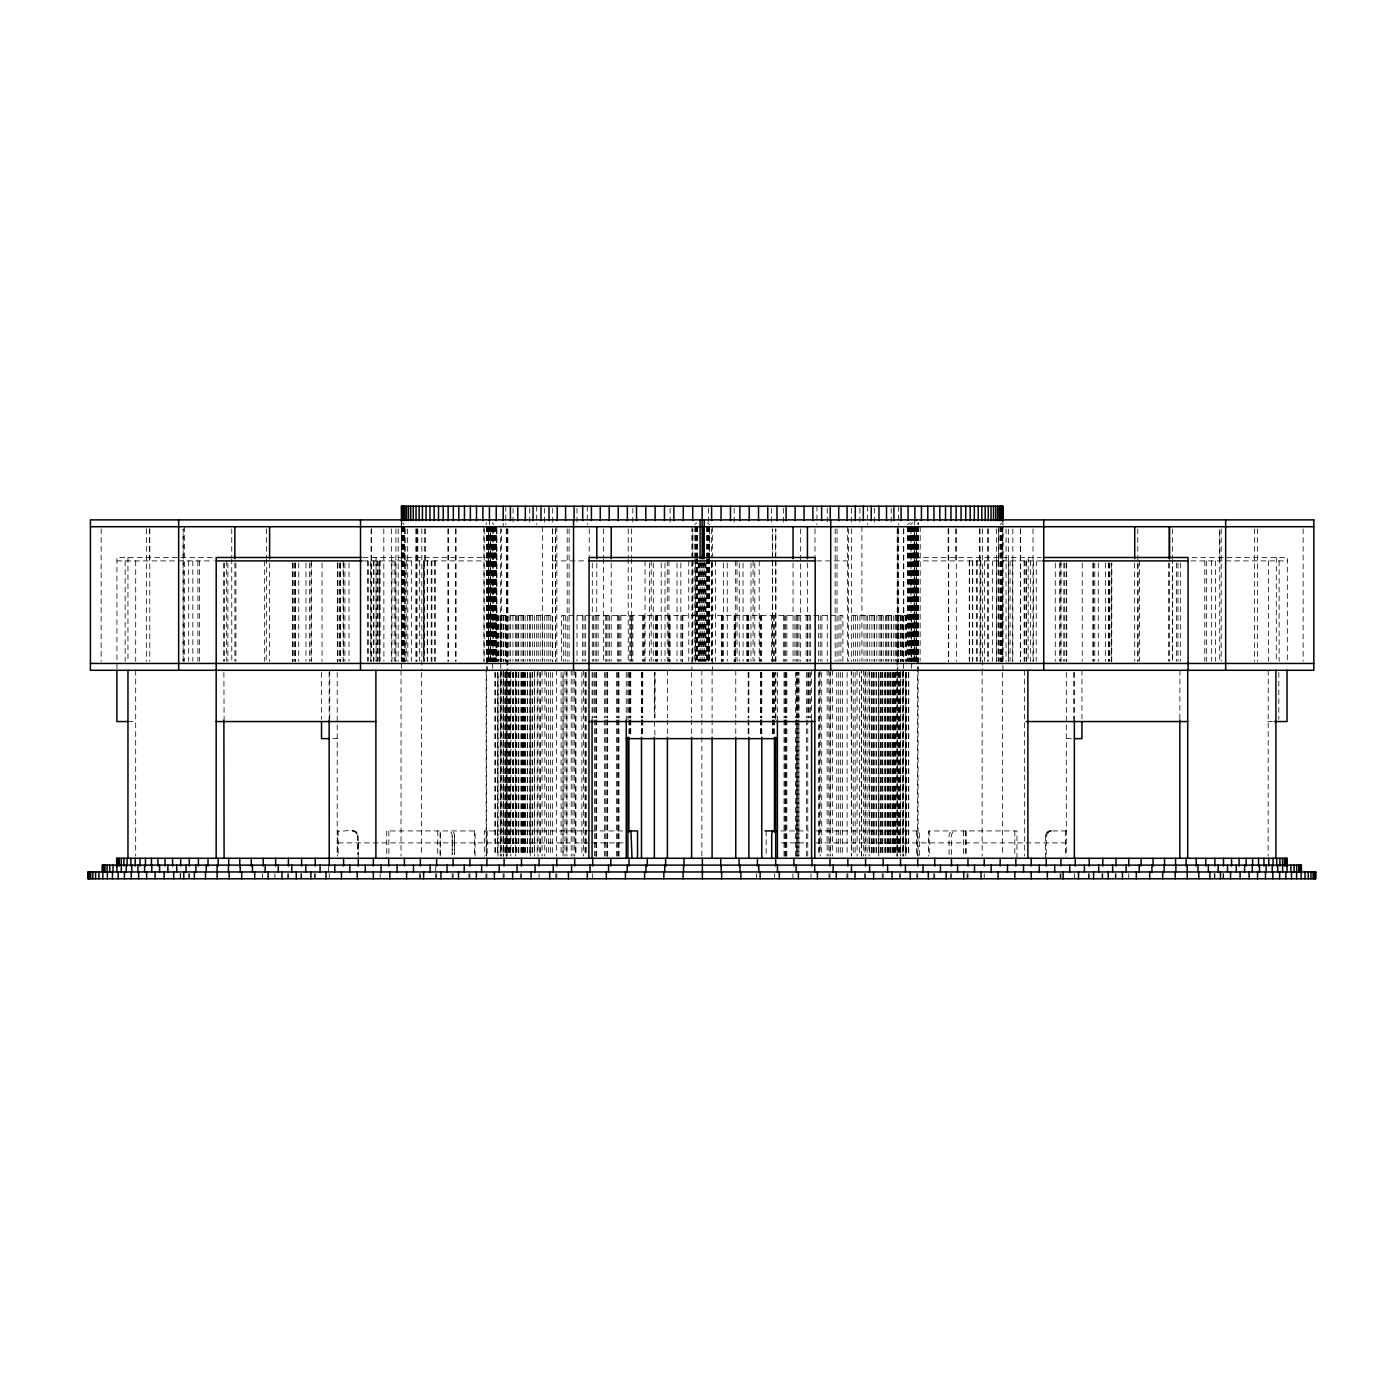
<?xml version="1.0" encoding="UTF-8"?>
<svg xmlns="http://www.w3.org/2000/svg" width="1385" height="1385" viewBox="0 0 1385 1385"><rect width="100%" height="100%" fill="white"/><g stroke="black" fill="none" stroke-linecap="round" stroke-linejoin="round"><path stroke-width="0.75" stroke-dasharray="5 3.75" d="M452.22 854.233L452.22 836.055A5.124 3.618 -90 0 0 448.584 830.931M454.626 854.233L454.626 836.055A5.124 3.618 -90 0 0 450.991 830.931M998.464 560.908L998.464 528.862M1219.735 560.908L1219.735 528.862L1219.735 661.303M1002.965 520.223L1002.913 525.088L1002.93 519.877M1045.467 858.284L1045.519 835.397L1046.939 832.437L1049.951 831.104M1046.212 854.233L1046.264 835.397L1049.328 831.329M918.584 524.448L918.601 524.344A11.859 5.869 5.8 0 0 918.272 522.786M1049.189 831.104L1050.592 830.983M1049.847 830.983L1051.25 830.931A5.124 5.021 -90 0 0 1046.212 836.055M212.234 557.48L116.946 557.48L116.946 668.574M363.147 557.48L489.442 557.48M914.827 557.48L1041.122 557.48M1192.018 557.48L1287.323 557.48L1287.323 663.45M116.946 560.908L213.342 560.908M362.524 560.908L489.476 560.908M552.425 560.908L587.188 560.908M816.734 560.908L851.55 560.908M914.706 560.908L1041.381 560.908M1190.927 560.908L1287.323 560.908M492.696 615.598L552.702 615.598M851.567 615.598L911.572 615.598L911.572 661.372M127.801 721.55L135.695 721.55M1268.141 721.55L1272.469 721.55M333.058 738.638L337.196 738.638M1066.311 738.638L1072.354 738.638M358.213 858.284L358.213 836.055C357.088 826.516 342.891 832.593 337.369 830.931L337.369 856.172M590.806 830.931L484.369 830.931L484.369 856.172M591.291 830.931L623.977 830.931M780.776 830.931L808.632 830.931M816.302 830.931L919.328 830.931L919.328 856.172M1066.311 830.931L1050.505 830.931A5.124 5.021 -90 0 0 1045.467 836.055M338.113 842.894L624.237 842.894M781.452 842.894L807.836 842.894M816.111 842.894L1065.567 842.894M353.85 830.983L352.448 830.931A5.124 5.021 -90 0 1 357.468 836.055L357.468 854.233M353.746 831.104L356.43 832.939L357.468 836.055M401.304 520.223L401.338 525.088L401.338 519.877M401.338 523.305L401.338 670.288M1303.112 528.862L1303.112 661.303M1279.117 560.908L1279.117 661.303M1278.822 672.417L1278.822 719.421M1276.295 557.48L1276.295 661.303M1268.573 560.908L1268.573 661.303M1268.227 670.288L1268.141 856.12M1257.615 528.862L1257.615 661.303M1254.481 528.862L1254.481 661.303M1223.492 873.658L1223.492 878.783M1223.024 873.658L1223.024 878.783M1221.206 528.862L1221.172 661.303M1215.545 560.908L1215.545 661.303M1214.887 873.658L1214.887 878.783M1214.403 873.658L1214.403 878.783M1211.442 560.908L1211.442 661.303M1206.37 560.908L1206.37 661.303M1204.811 560.908L1204.811 661.303M1180.349 563.037L1180.332 661.303M1179.933 670.288L1179.83 719.421M1177.942 563.037L1177.942 661.303M1176.367 563.037L1176.367 661.303M1172.576 528.862L1172.541 556.631M1172.541 558.761L1172.576 661.303L1172.472 563.037M1169.442 563.037L1169.39 661.303M1168.369 563.037L1168.369 661.303M1139.613 560.908L1139.613 661.303M1138.037 563.037L1138.037 661.303M1137.795 528.862L1137.847 661.303M1134.661 563.037L1134.713 661.303M1128.775 873.658L1128.775 878.783M1115.998 873.658L1115.998 878.783M1115.271 873.658L1115.271 878.783M1111.168 563.037L1111.168 661.303M1109.61 563.037L1109.61 661.303M1108.848 563.037L1108.848 661.303M1108.71 563.037L1108.71 661.303M1105.524 563.037L1105.524 661.303M1102.806 873.658L1102.806 878.783M1102.062 873.658L1102.062 878.783M1098.288 563.037L1098.288 661.303M1094.808 563.037L1094.808 661.303M1093.232 563.037L1093.232 661.303M1092.973 563.037L1092.973 661.303M1089.216 873.658L1089.216 878.783M1088.454 873.658L1088.454 878.783M1082.222 563.037L1082.222 661.303M1081.945 670.288L1081.945 719.421M1074.466 873.658L1074.466 878.783M1074.362 672.417L1074.362 719.421M1073.739 672.417L1073.739 719.421M1066.658 563.037L1066.762 661.303M1066.398 563.037L1066.398 661.303M1066.311 672.417L1066.311 856.172M1065.567 830.931L1065.567 856.172M1064.823 563.037L1064.823 661.303M1063.853 563.037L1063.749 661.303M1060.945 560.908L1060.945 661.303M1060.91 873.658L1060.91 878.783M1060.858 563.037L1060.858 661.303M1060.114 873.658L1060.114 878.783M1059.369 563.037L1059.369 661.303M1055.266 563.037L1055.266 661.303M1036.292 560.908L1036.188 661.303M1033.383 560.908L1033.297 661.303M1033.02 528.862L1032.985 661.303M1030.492 560.908L1030.388 661.303M1028.189 557.48L1028.103 661.303M1026.527 560.908L1026.527 661.303M1026.25 560.908L1026.25 661.303M1025.021 560.908L1024.813 661.303M1024.623 670.288L1024.71 856.12M1024.138 560.908L1024.138 661.303M1020.468 528.862L1020.468 661.303M1020.451 528.862L1020.347 661.303M1016.954 858.284L1016.954 830.931L928.591 830.931L928.591 856.172M1014.824 830.931L1014.824 856.172M1012.85 528.862L1012.885 661.303M1012.331 560.908L1012.331 661.303M1010.063 560.908L1010.063 661.303M1008.367 560.908L1008.54 661.303L1008.349 526.716M1006.099 528.862L1006.047 661.303M1002.93 670.288L1002.913 526.716L1002.844 661.303M1002.636 672.435L1002.636 856.12M1002.394 526.716L1002.394 661.303M1002.151 526.716L1002.151 661.303M1001.874 526.716L1001.874 661.303M1001.563 526.716L1001.563 661.303M1001.199 526.716L1001.199 661.303M1000.818 526.716L1000.818 661.303M1000.385 526.716L1000.385 661.303M999.918 526.716L999.693 661.303M998.464 526.716L998.516 661.303M998.118 560.908L998.118 661.303M996.629 528.862L996.629 661.303M996.421 560.908L996.421 661.303M992.63 560.908L992.63 661.303M988.423 528.862L988.423 661.303M987.54 528.862L987.574 661.303M984.596 560.908L984.596 661.303M984.216 873.658L984.216 878.783M982.415 528.862L982.415 670.288M982.138 670.288L982.138 856.12M980.822 560.908L980.822 661.303M980.355 560.908L980.355 661.303M979.905 528.862L980.043 661.303M979.766 528.862L979.766 560.908M977.014 560.908L977.014 661.303M976.875 560.908L976.875 661.303M972.737 560.908L972.737 661.303M972.426 560.908L972.426 661.303M969.413 560.908L969.413 661.303M969.275 560.908L969.275 661.303M967.976 873.658L967.976 878.783M967.059 873.658L967.059 878.783M965.986 830.931L965.986 856.172M965.882 830.931L965.899 856.172M963.475 830.931L963.562 856.172M956.273 528.862L956.36 661.303M955.788 528.862L955.788 560.908M951.478 854.441L951.495 836.055A5.124 3.618 -90 0 1 955.113 830.931M951.46 873.658L951.46 878.783M950.543 873.658L950.543 878.783M949.071 854.441L949.054 836.055A5.124 3.618 -90 0 1 952.69 830.931M948.69 528.862L948.69 661.303M948.604 528.862L948.604 661.303M948.136 528.862L948.136 560.908M934.719 873.658L934.719 878.783M933.784 873.658L933.784 878.783M929.231 830.931L929.231 856.172M920.211 526.716L920.125 661.303M918.342 526.716L918.342 670.288M918.324 526.716L918.134 661.303M918.047 670.288L918.047 856.12M917.788 526.716L917.995 661.303M917.632 526.716L917.597 856.12M917.736 873.658L917.736 878.783M917.372 526.716L917.286 661.303M916.939 526.716L916.957 661.303M916.61 526.716L916.662 661.303M916.801 873.658L916.801 878.783M916.506 830.931L916.506 856.172M915.987 526.716L915.797 661.303M915.606 526.716L915.606 661.303M915.329 526.716L915.329 661.303M914.706 519.877L914.706 525.002M914.844 526.716L914.706 661.303M913.788 526.716L913.788 661.303M913.702 526.716L913.702 661.303M913.217 526.716L913.165 661.303M912.594 526.716L912.611 661.303M912.005 526.716L912.005 661.303M911.572 663.45L911.572 668.574M911.382 526.716L911.226 661.303M911.053 528.862L911.053 661.303M910.741 526.716L910.707 661.372M910.118 526.716L910.083 661.303M909.426 526.716L909.46 661.303M908.993 615.598L908.837 661.372L908.75 526.716M908.768 672.435L908.768 856.12M908.404 672.435L908.404 856.12M908.075 526.716L907.989 661.372M907.469 526.716L907.452 661.303M906.309 615.598L906.431 661.372M906.223 672.435L906.223 856.12M906.102 615.598L906.102 661.372M905.998 672.435L905.998 856.12M905.271 615.598L905.271 661.372M903.782 528.862L903.782 661.372M903.557 528.862L903.366 661.372M903.47 663.45L903.47 668.574M903.47 670.288L903.47 856.12M903.037 615.598L903.037 661.372M903.228 672.435L903.228 856.12M902.83 670.288L902.847 856.12M902.553 615.598L902.553 661.372M902.328 672.435L902.328 856.12M901.116 615.598L901.116 661.372M900.908 615.598L900.908 661.372M900.717 670.288L900.458 856.12M900.544 873.658L900.544 878.783M900.423 615.598L900.423 661.372M900.267 672.435L900.267 856.12M900.077 672.435L900.111 856.12M899.609 672.435L899.609 856.12M899.592 873.658L899.592 878.783M898.813 615.598L898.813 661.372M898.467 506.217L898.467 524.673M898.467 615.598L898.467 661.372M898.605 672.435L898.605 856.12M898.328 528.862L898.328 661.303M897.861 528.862L897.861 661.303M898.086 672.435L897.965 856.12M897.826 526.716L897.826 670.288M897.549 670.288L897.411 856.12M897.203 528.862L897.082 856.12L896.891 672.435M896.268 615.598L896.268 661.372M895.956 672.435L895.956 856.12M895.437 672.435L895.437 856.12M895.212 615.598L895.212 661.372M894.693 672.435L894.693 856.12M893.914 672.435L893.914 856.12M893.723 615.598L893.792 661.372M893.585 672.435L893.585 856.12M893.308 672.435L893.308 856.12M893.065 672.435L893.065 856.12M892.771 672.435L892.771 856.12M891.317 615.598L891.317 661.372M891.178 508.26L891.178 524.673M891.178 615.598L891.178 661.372M891.005 672.435L891.005 856.12M890.642 672.435L890.642 856.12M890.486 672.435L890.486 856.12M889.637 672.435L889.637 856.12M888.841 615.598L888.841 661.372M888.426 672.435L888.426 856.12M887.975 615.598L887.975 661.372M887.768 672.435L887.923 856.12M887.283 672.435L887.283 856.12M886.383 615.598L886.383 661.372M885.846 672.435L885.846 856.12M885.586 615.598L885.586 661.372M885.275 672.435L885.275 856.12M884.582 672.435L884.807 856.12M883.197 615.598L883.197 661.372M883.163 873.658L883.163 878.783M882.782 672.435L882.782 856.12M882.332 672.435L882.332 856.12M882.193 873.658L882.193 878.783M881.397 615.598L881.397 661.372M881.172 672.435L881.172 856.12M880.808 615.598L880.808 661.372M880.773 672.435L880.773 856.12M880.306 672.435L880.306 856.12M879.111 615.598L879.111 661.372M878.402 672.435L878.402 856.12M876.826 615.598L876.826 661.372M876.428 672.435L876.428 856.12M876.047 672.435L876.047 856.12M874.524 508.26L874.524 524.673M874.524 615.598L874.524 661.372M874.091 615.598L874.091 661.372M874.056 672.435L874.056 856.12M873.848 672.435L873.848 856.12M873.554 672.435L873.554 856.12M872.221 672.435L872.221 856.12M871.909 615.598L871.909 661.372M871.598 672.435L871.598 856.12M871.321 672.435L871.321 856.12M869.728 615.598L869.728 661.372M869.365 672.435L869.365 856.12M869.07 670.288L869.07 856.12M867.547 506.217L867.547 524.673M867.547 615.598L867.547 661.372M867.114 672.435L867.114 856.12M866.058 615.598L866.058 661.372M865.642 670.288L865.798 856.12M865.59 873.658L865.59 878.783M864.967 672.435L864.967 856.12M864.621 873.658L864.621 878.783M863.998 615.598L863.998 661.372M863.548 670.288L863.703 856.12M861.903 526.716L861.937 661.372M859.877 508.26L859.877 524.673M859.877 615.598L859.877 661.372M859.514 672.435L859.514 856.12M857.384 615.598L857.384 661.372M857.038 670.288L857.09 856.12M855.445 615.598L855.445 661.372M855.151 672.435L855.151 856.12M853.506 615.598L853.506 661.372M853.212 672.435L853.212 856.12M851.567 508.26L851.567 524.673M851.55 528.862L851.567 661.372M851.411 670.288L851.411 856.12L851.221 672.435M848.434 528.862L848.399 661.303M847.862 873.658L847.862 878.783M847.395 526.716L847.36 661.303M847.118 672.435L847.118 856.12M846.893 873.658L846.893 878.783M842.876 661.372L842.876 615.598L561.392 615.598L561.392 661.372M842.582 672.435L842.582 856.12M840.937 615.598L840.937 661.372M840.66 672.435L840.66 856.12M838.998 615.598L838.998 661.372M838.721 672.435L838.721 856.12M837.059 528.862L837.059 661.372M836.73 672.435L836.782 856.12M835.155 528.862L835.155 661.303M832.42 670.288L832.402 856.12M830.654 670.288L830.654 856.12M829.996 672.435L829.996 856.12M829.996 873.658L829.996 878.783M828.888 670.288L828.888 856.12M829.009 873.658L829.009 878.783M827.26 508.26L827.26 524.673M827.26 615.598L827.26 661.372M827.139 670.288L827.139 856.12M821.894 615.598L821.894 661.372M821.703 672.435L821.703 856.12M820.232 615.598L820.232 661.372M820.128 670.288L820.128 856.12M819.626 672.435L819.626 856.12M818.587 615.598L818.587 661.372M818.57 672.435L818.57 856.12M816.925 506.217L816.925 524.673M815.021 528.862L815.003 556.631M811.575 670.288L811.593 719.421M811.004 873.658L811.004 878.783M810.64 615.598L810.64 661.372M810.502 672.435L810.502 717.828M809.152 615.598L809.152 661.372M809.134 672.435L809.134 717.828M808.753 672.435L808.753 717.828M807.645 615.598L807.645 661.372M807.767 672.435L807.767 717.828M807.767 719.975L807.767 856.12M807.438 563.037L807.438 661.303M806.416 672.435L806.416 717.828M806.416 719.975L806.416 856.12M806.139 615.598L806.139 661.372M800.634 528.862L800.634 661.303M798.955 615.598L798.955 661.372M797.708 717.828L797.708 672.435L797.431 717.828M797.708 856.12L797.708 719.975L797.431 856.12M797.604 615.598L797.604 661.372M796.271 615.598L796.271 661.372M795.405 672.435L795.405 717.828M795.405 719.975L795.405 856.12M794.921 615.598L794.921 661.372M793.051 563.037L793.051 661.303M792.895 873.658L792.895 878.783M786.853 615.598L786.853 661.372M786.836 672.435L786.836 717.828M786.836 719.975L786.836 856.12M785.901 672.435L785.901 717.828M785.901 719.975L785.901 856.12M785.676 615.598L785.676 661.372M785.71 672.435L785.71 717.828M785.71 719.975L785.71 856.12M784.966 672.435L784.966 717.828M784.966 719.975L784.966 856.12M784.516 615.598L784.516 661.372M784.031 672.435L784.031 717.828M784.031 719.975L784.031 856.12M783.339 508.26L783.339 524.673M783.339 615.598L783.339 661.372M777.4 672.417L777.418 719.421M775.808 556.631L775.808 528.862L775.548 556.631M774.682 873.658L774.682 878.783M774.423 615.598L774.423 661.372M774.457 672.435L774.457 717.828M774.457 719.975L774.457 735.106M773.748 672.435L773.748 717.828M773.748 719.975L773.626 735.106M773.419 615.598L773.419 661.372M773.038 672.435L773.038 717.828M773.038 719.975L773.038 735.106M772.64 556.631L772.64 528.862L772.432 556.631M772.64 661.303L772.64 558.761L772.414 661.372M772.345 672.435L772.345 717.828M772.345 719.975L772.345 735.106M771.41 508.26L771.41 524.673M771.41 615.598L771.41 661.372M766.165 830.931L766.165 856.172M761.681 615.598L761.681 661.372M761.785 672.435L761.785 717.828M761.785 719.975L761.785 735.106M761.248 672.435L761.3 717.828M761.317 719.975L761.3 735.106M760.85 615.598L760.85 661.372M760.832 672.435L760.832 717.828M760.832 719.975L760.832 735.106M760.365 672.435L760.365 717.828M760.365 719.975L760.365 735.106M760.036 615.598L760.036 661.372M759.205 560.908L759.205 661.372M756.418 873.658L756.418 878.783M754.79 563.037L754.773 661.303M753.076 560.908L753.076 661.303M750.999 563.037L750.982 661.303M748.714 615.598L748.714 661.372M748.87 672.435L748.87 717.828M748.87 719.975L748.87 735.106M748.402 672.435L748.61 717.828M748.61 719.975L748.385 735.106M748.16 672.435L748.16 717.828M748.16 719.975L748.16 735.106M748.056 615.598L748.056 661.372M747.415 615.598L747.415 661.372M746.757 615.598L746.757 661.372M743.035 563.037L743.087 661.303M739.278 563.037L739.244 661.303M736.993 560.908L737.045 661.303M735.764 670.288L735.764 717.828M735.764 719.975L735.764 735.106M735.539 615.598L735.539 661.372M735.366 560.908L735.297 661.303M735.071 615.598L735.071 661.372M734.604 615.598L734.604 661.372M734.137 508.26L734.137 524.673M734.137 615.598L734.137 661.372M727.212 563.037L727.298 661.303M723.507 563.037L723.42 661.303M722.226 615.598L722.226 661.372M721.949 615.598L721.949 661.372M721.672 615.598L721.672 661.372M721.395 615.598L721.395 661.372M715.595 560.908L715.491 661.303M712.392 526.716L712.392 670.288M712.098 670.288L712.098 717.828M712.098 719.975L712.098 735.106M711.803 563.037L711.803 661.303L711.596 558.761M711.457 528.862L711.596 556.631M709.518 528.862L709.518 556.631M709.518 558.761L709.518 661.303M709.38 526.716L709.38 556.631M709.38 558.761L709.38 661.303M708.895 526.716L708.895 556.631M708.895 558.761L708.895 661.303M708.566 508.26L708.566 524.673M708.566 615.598L708.739 661.372M708.376 526.716L708.376 556.631M708.376 558.761L708.376 661.303M707.822 526.716L707.822 556.631M707.822 558.761L707.822 661.303M707.25 526.716L707.25 556.631M707.25 558.761L707.25 661.303M706.662 526.716L706.662 556.631M706.662 558.761L706.662 661.303M706.056 563.037L706.056 661.303M705.432 563.037L705.432 661.303M704.792 563.037L704.792 661.303M704.186 560.908L704.186 661.303M703.476 563.037L703.476 661.303M702.801 563.037L702.801 661.303M702.126 560.908L702.126 661.303M701.849 670.288L701.849 717.828M701.849 719.975L701.849 735.106M701.849 737.27L701.849 856.12M701.468 563.037L701.468 661.303M700.793 563.037L700.793 661.303M700.083 560.908L700.083 661.303M699.477 563.037L699.477 661.303M698.836 563.037L698.836 661.303M698.213 563.037L698.213 661.303M697.59 526.716L697.59 556.631M697.59 558.761L697.59 661.303M697.001 526.716L697.001 556.631M697.001 558.761L697.001 661.303M696.43 526.716L696.43 556.631M696.43 558.761L696.43 661.303M695.893 526.716L695.893 556.631M695.893 558.761L695.893 661.303M695.703 615.598L695.616 661.372L695.374 558.761M695.374 526.716L695.374 556.631M694.872 526.716L694.751 556.631M694.872 558.761L694.751 661.303M692.812 661.303L692.812 558.761L692.569 661.303M691.877 526.716L691.877 670.288M691.6 672.435L691.6 717.828M691.6 719.975L691.6 735.106M688.778 560.908L688.778 661.303M682.874 615.598L682.597 661.372M682.32 615.598L682.32 661.372M682.026 615.598L682.026 661.372M680.831 563.037L680.831 661.303M677.04 563.037L677.04 661.303M670.115 508.26L670.115 524.673M670.115 615.598L670.115 661.372M669.648 615.598L669.648 661.372M669.197 615.598L669.197 661.372M668.972 560.908L668.972 661.303M668.73 615.598L668.73 661.372M667.397 670.288L667.397 717.828M667.397 719.975L667.397 735.106M667.276 560.908L667.276 661.303M665.008 563.037L665.008 661.303M661.216 563.037L661.216 661.303M657.494 615.598L657.494 661.372M656.854 615.598L656.854 661.372M656.196 615.598L656.196 661.372M655.555 615.598L655.555 661.372M654.984 717.828L654.949 672.435L654.603 717.828M654.984 735.106L654.343 719.975M654.361 672.435L654.343 717.828M653.287 563.037L653.287 661.303M651.192 560.908L651.192 661.303M649.496 563.037L649.496 661.303M645.064 560.908L645.064 661.372M644.233 615.598L644.233 661.372M643.402 615.598L643.402 661.372M642.571 615.598L642.571 661.372M642.761 672.435L642.675 717.828M642.761 719.975L642.675 735.106M642.467 672.435L642.467 717.828M642.467 719.975L642.467 735.106M641.982 672.435L641.982 717.828M641.982 719.975L641.982 735.106M641.497 672.435L641.497 717.828M641.497 719.975L641.497 735.106M632.858 508.26L632.858 524.673M632.858 615.598L632.858 661.372M631.854 615.598L631.854 661.372M631.37 528.862L631.37 556.631M631.37 558.761L631.404 661.303M630.85 615.598L630.85 661.372M630.781 672.435L630.781 717.828M630.781 719.975L630.781 735.106M630.625 672.435L630.625 717.828M630.625 719.975L630.625 735.106M630.313 672.435L630.313 717.828M630.313 719.975L630.313 735.106M629.846 615.598L629.846 661.372M629.604 672.435L629.604 717.828M629.604 719.975L629.604 735.106M628.894 672.435L628.894 717.828M628.894 719.975L628.894 735.106M628.236 528.862L628.184 556.631M628.184 558.761L628.236 661.303M627.89 672.417L627.872 719.421M626.245 672.417L626.245 719.421M620.93 615.598L620.93 661.372M619.753 615.598L619.753 661.372M618.887 672.435L619.06 717.828M618.887 719.975L619.06 856.12M618.576 615.598L618.576 661.372M618.454 672.435L618.454 717.828M618.454 719.975L618.454 856.12M617.398 615.598L617.398 661.372M617.52 672.435L617.52 717.828M617.52 719.975L617.52 856.12M616.585 672.435L616.585 717.828M616.585 719.975L616.585 856.12M611.218 563.037L611.218 661.303M609.331 615.598L609.331 661.372M607.998 615.598L607.998 661.372M607.686 672.435L607.686 717.828M607.686 719.975L607.686 856.12M607.461 672.435L607.461 717.828M607.461 719.975L607.461 856.12M606.924 672.435L606.924 717.828M606.924 719.975L606.924 856.12M606.647 615.598L606.647 661.372M605.764 672.435L605.764 717.828M605.764 719.975L605.764 856.12M605.314 615.598L605.314 661.372M604.604 672.435L604.604 717.828M604.604 719.975L604.604 856.12M603.635 528.862L603.635 556.631M603.635 558.761L603.635 661.303M598.13 615.598L598.13 661.372M596.831 563.037L596.623 661.372M596.675 672.435L596.675 717.828M596.675 719.975L596.675 856.12M596.416 672.435L596.416 717.828M596.416 719.975L596.416 856.12M595.775 672.435L595.758 717.828M595.758 719.975L595.775 856.12M595.117 615.598L595.117 661.372M594.407 672.435L594.39 717.828M594.407 719.975L594.39 856.12M593.611 615.598L593.611 661.372M593.04 672.435L593.022 717.828M592.693 873.658L592.693 878.783M592.295 563.037L592.295 661.303M592.105 672.417L592.105 719.421M589.248 528.862L589.214 556.631M587.327 506.217L587.327 524.673M586.08 672.435L586.08 856.12M585.682 615.598L585.682 661.372M585.786 672.435L585.786 856.12M585.024 672.435L585.024 856.12M584.02 615.598L584.02 661.372M583.466 670.288L583.466 856.12M582.375 615.598L582.375 661.372M581.89 672.435L581.89 856.12M577.008 508.26L577.008 524.673M577.008 615.598L577.008 661.372M575.935 672.435L575.935 856.12M575.623 672.435L575.623 856.12M574.758 670.288L574.758 856.12M572.992 670.288L572.992 856.12M571.226 670.288L571.226 856.12M569.096 528.862L569.096 661.303M567.192 528.862L567.192 661.372M566.88 670.288L566.932 856.12M566.863 672.435L566.863 856.12M565.253 615.598L565.253 661.372M564.976 670.288L564.976 856.12M563.331 615.598L563.331 661.372M561.098 672.435L561.098 856.12M556.857 526.716L556.857 661.303M556.805 873.658L556.805 878.783M556.58 670.288L556.58 856.12M555.627 528.862L555.627 661.303M555.818 873.658L555.818 878.783M555.593 528.862L555.593 661.303M552.702 508.26L552.702 524.673M552.702 528.862L552.702 661.372M552.425 528.862L552.425 661.303M552.442 672.435L552.373 856.12M550.763 615.598L550.763 661.372M550.468 672.435L550.468 856.12M548.824 615.598L548.824 661.372M548.529 672.435L548.529 856.12M546.885 615.598L546.885 661.372M546.608 672.435L546.608 856.12M544.911 670.288L544.755 856.12M544.392 508.26L544.392 524.673M544.392 615.598L544.392 661.372M542.349 526.716L542.349 661.303L542.331 615.598M542.072 670.288L542.072 856.12M540.254 615.598L540.254 661.372M540.115 672.435L540.115 856.12M540.012 672.435L540.012 856.12M539.077 873.658L539.077 878.783M538.194 615.598L538.194 661.372M537.917 670.288L538.021 856.12M537.19 672.435L537.172 856.12M536.722 506.217L536.722 524.673M536.722 615.598L536.722 661.372M534.575 672.435L534.575 856.12M534.541 615.598L534.541 661.372M534.385 670.288L534.385 856.12M532.359 615.598L532.359 661.372M532.325 672.435L532.325 856.12M532.134 672.435L532.134 856.12M530.178 615.598L530.178 661.372M529.728 508.26L529.728 524.673M529.728 615.598L529.728 661.372M529.901 672.435L529.901 856.12M527.443 615.598L527.443 661.372M527.581 672.435L527.581 856.12M527.321 672.435L527.321 856.12M525.157 615.598L525.157 661.372M525.227 672.435L525.227 856.12M524.95 672.435L524.95 856.12M523.98 672.435L523.98 856.12M523.79 672.435L523.79 856.12M523.443 615.598L523.443 661.372M522.872 615.598L522.872 661.372M522.855 672.435L522.855 856.12M522.578 672.435L522.578 856.12M521.487 873.658L521.487 878.783M521.054 615.598L521.054 661.372M521.279 672.435L521.279 856.12M520.985 672.435L520.985 856.12M520.535 873.658L520.535 878.783M518.804 672.435L518.804 856.12M518.683 615.598L518.683 661.372M518.492 672.435L518.423 856.12M518.163 672.435L518.163 856.12M517.886 615.598L517.886 661.372M516.293 615.598L516.293 661.372M516.328 672.435L516.328 856.12M516.016 672.435L516.016 856.12M515.687 670.288L515.687 856.12M515.41 615.598L515.41 661.372M515.359 672.435L515.359 856.12M513.575 672.435L513.575 856.12M513.281 672.435L513.281 856.12M513.073 508.26L513.073 524.673M512.952 615.598L512.952 661.372M513.125 672.435L513.125 856.12M512.779 672.435L512.779 856.12M510.823 670.288L510.823 856.12M510.528 615.598L510.476 661.372M510.546 672.435L510.476 856.12M510.199 672.435L510.199 856.12M509.472 672.435L509.472 856.12M509.039 615.598L509.039 661.372M509.161 672.435L509.161 856.12M508.174 672.435L508.174 856.12M507.88 528.862L507.88 670.288M507.828 672.435L507.828 856.12M507.239 528.862L507.239 661.303M506.945 528.862L507.031 856.12M506.65 670.288L506.702 856.12M506.287 528.862L506.443 661.372M506.373 672.435L506.373 856.12M506.131 670.288L506.131 856.12M505.802 506.217L505.802 524.673M505.802 615.598L505.802 661.372M505.837 672.435L505.837 856.12M505.456 615.598L505.456 661.372M505.525 672.435L505.525 856.12M505.161 672.435L505.161 856.12M504.002 672.435L504.002 856.12M504.105 873.658L504.105 878.783M503.828 615.598L503.828 661.372M503.551 670.288L503.655 856.12M503.188 523.305L503.188 526.716M503.136 615.598L503.344 661.372M503.361 670.288L503.309 856.12M503.136 873.658L503.136 878.783M503.049 672.435L503.049 856.12M501.716 615.598L501.716 661.372L501.56 528.862M501.231 615.598L501.231 661.372M501.283 670.288L501.283 856.12M500.885 615.598L500.885 661.372M500.937 672.435L500.937 856.12M500.591 528.862L500.66 661.372L500.487 615.598M500.781 663.45L500.781 668.574M500.608 670.288L500.522 856.12M500.297 672.435L500.297 856.12M498.998 615.598L498.998 661.372M497.959 615.598L498.15 661.372M498.011 856.12L498.011 672.435L497.752 856.12M497.821 615.598L497.821 661.372M497.544 672.435L497.544 856.12M496.886 528.862L496.886 661.303M496.678 528.862L496.678 661.303M496.28 526.716L496.263 661.372M496.02 526.716L496.02 661.303M495.622 526.716L495.622 661.303M495.345 526.716L495.432 661.372L495.259 615.598M495.224 672.435L495.224 856.12M494.964 526.716L494.964 661.303M494.982 672.435L494.982 856.12M494.687 526.716L494.687 661.303M494.324 526.716L494.324 661.303M494.029 526.716L493.995 661.303M493.701 526.716L493.701 661.303L493.389 526.716M493.077 526.716L493.095 661.303M492.766 526.716L492.766 661.303L492.489 526.716M492.696 663.45L492.696 668.574M492.142 526.716L492.142 661.303M491.917 526.716L491.917 661.303M491.381 526.716L491.554 661.303M490.983 526.716L490.861 661.303M489.926 526.716L489.909 661.303M489.442 519.877L489.476 525.002M489.442 526.716L489.442 661.303M489.095 526.716L488.974 661.303M488.732 661.303L488.732 526.716L488.42 661.303M488.161 526.716L488.126 661.303M487.901 526.716L487.901 661.303M487.71 526.716L487.797 661.303M487.485 526.716L487.364 670.288M486.983 526.716L487.053 661.303M487.174 830.931L487.174 856.172M486.776 526.716L486.931 661.303M486.897 873.658L486.897 878.783M486.447 526.716L486.533 856.12M486.152 670.288L486.152 856.12M485.945 873.658L485.945 878.783M484.161 528.862L484.161 661.303M483.919 526.716L483.919 661.303M475.107 856.172L475.107 830.931L386.727 830.931L386.727 858.284M474.466 830.931L474.466 856.172M469.896 873.658L469.896 878.783M468.978 873.658L468.978 878.783M456.08 528.862L456.08 661.303M455.561 528.862L455.561 661.303M454.626 836.055L454.626 854.441M453.137 873.658L453.137 878.783M452.202 836.055L452.22 854.441M452.22 873.658L452.22 878.783M448.428 528.862L448.428 661.303M447.892 528.862L447.892 661.303M437.798 830.931L437.695 856.172M436.621 873.658L436.621 878.783M435.721 866.82L435.721 871.961M435.721 873.658L435.721 878.783M435.115 560.908L435.115 661.303M434.821 560.908L434.821 661.303M431.912 560.908L431.912 661.303M431.202 560.908L431.202 661.303M427.515 560.908L427.515 661.303M427.221 560.908L427.221 661.303M425.489 528.862L425.489 560.908M424.347 528.862L424.347 661.303L424.312 560.908M421.836 528.862L421.836 670.288M421.559 672.435L421.559 856.12M420.365 873.658L420.365 878.783M419.655 560.908L419.655 661.303M419.482 873.658L419.482 878.783M417.803 528.862L417.803 560.908M416.954 528.862L416.954 661.303M416.695 528.862L416.695 661.303M415.846 528.862L415.846 661.303M411.639 560.908L411.639 661.303M407.64 528.862L407.848 661.303M406.134 560.908L406.134 661.303M405.736 528.862L405.77 661.303M404.472 528.862L404.558 661.303M404.333 526.716L404.333 661.303M403.883 526.716L403.883 661.303M403.45 526.716L403.45 661.303M403.07 526.716L403.07 661.303M402.706 526.716L402.706 661.303M402.394 526.716L402.394 661.303M402.117 526.716L401.875 661.303M401.685 526.716L401.685 661.303M401.044 670.288L401.044 856.12M398.188 528.862L398.153 661.303M395.92 528.862L395.92 661.303M395.712 560.908L395.712 661.303M394.206 560.908L394.206 661.303M391.938 560.908L391.938 661.303M391.366 528.862L391.384 661.303M388.873 830.931L388.873 856.172M383.801 528.862L383.905 661.303M380.131 560.908L380.131 661.303M380.148 873.658L380.148 878.783M379.455 560.908L379.455 661.303L379.23 560.908M378.018 560.908L378.018 661.303M377.724 560.908L377.724 661.303M376.149 560.908L376.149 661.303L376.062 557.48M373.898 560.908L373.898 661.303M373.656 560.908L373.656 661.303M371.249 528.862L371.249 661.303M371.232 528.862L371.007 661.303M370.764 560.908L370.764 661.303M368.098 560.908L368.098 661.303M367.856 560.908L367.856 661.303M358.334 842.894L358.334 854.441M349.003 563.037L349.003 661.303M344.9 563.037L344.9 661.303M343.445 563.037L343.445 661.303M343.134 560.908L343.134 661.303M340.554 563.037L340.554 661.303M340.243 563.037L340.243 661.303M339.446 563.037L339.446 661.303M338.113 830.931L338.113 856.172M337.871 563.037L337.871 661.303M337.646 563.037L337.646 661.303M337.334 563.037L337.334 661.303M337.196 672.417L337.196 856.12M329.734 670.288L329.734 719.421M329.145 672.417L329.145 719.421M329.214 873.658L329.214 878.783M328.435 866.82L328.435 871.961M322.047 563.037L322.047 661.303M321.528 672.417L321.528 719.421M315.226 873.658L315.226 878.783M314.482 873.658L314.482 878.783M311.296 560.908L311.296 661.303M311.036 563.037L311.036 661.303M309.461 563.037L309.461 661.303M305.981 563.037L305.981 661.303M301.618 873.658L301.618 878.783M300.891 873.658L300.891 878.783M298.745 563.037L298.745 661.303M295.594 563.037L295.594 661.303M295.282 563.037L295.282 661.303M294.659 563.037L294.659 661.303M293.101 563.037L293.101 661.303M292.685 563.037L292.685 661.303M292.373 563.037L292.373 661.303M288.409 873.658L288.409 878.783M287.699 873.658L287.699 878.783M274.923 873.658L274.923 878.783M269.625 563.037L269.625 661.303M266.474 528.862L266.474 556.631M266.474 558.761L266.214 661.303M264.656 560.908L264.656 661.303M262.561 873.658L262.561 878.783M235.9 563.037L235.9 661.303M234.879 563.037L234.913 661.303M231.762 528.862L231.745 556.631M231.745 558.761L231.797 661.303M227.884 563.037L227.884 661.303M226.326 560.908L226.326 661.303M224.093 563.037L224.093 661.303M223.937 563.037L223.937 661.303M223.885 672.417L224.093 719.421M199.457 560.908L199.457 661.303M197.899 560.908L197.899 661.303M192.827 560.908L192.827 661.303M189.278 873.658L189.278 878.783M188.724 560.908L188.724 661.303M188.793 873.658L188.793 878.783M184.517 526.716L184.517 661.303M180.673 873.658L180.673 878.783M180.206 873.658L180.206 878.783M149.788 528.862L149.788 661.303M149.632 528.862L149.632 560.908M146.498 528.862L146.637 661.303M135.695 560.908L135.695 661.303M135.695 670.288L135.678 856.12M127.957 557.48L127.957 661.303M125.152 560.908L125.152 661.303M101.157 528.862L101.14 661.303M353.192 830.931A5.124 5.021 -90 0 1 358.213 836.055M917.649 522.907A11.963 6.042 6.7 0 1 917.961 524.517M910.17 522.907A11.963 1.212 -30.5 0 1 907.504 524.517M1001.788 522.907A11.963 5.124 -18.4 0 1 1000.143 524.517M912.715 522.716A13.608 3.411 -38.8 0 1 910.828 524.465M707.423 522.907A11.963 3.411 26.6 0 1 709.518 524.517M694.733 524.517A11.963 3.411 -26.6 0 1 696.845 522.907M486.187 524.517A11.963 6.042 -6.7 0 1 486.499 522.907M493.943 524.465A13.608 3.411 38.8 0 1 492.056 522.716M404.126 524.517A11.963 5.124 18.4 0 1 402.464 522.907M563.037 672.435L563.037 856.12L563.037 672.435M1111.739 661.303L1111.739 563.037L1111.601 661.303M916.351 661.303L916.351 526.716L916.212 661.303M914.325 661.303L914.325 526.716L914.221 661.303M905.755 856.12L905.755 672.435L905.617 856.12M878.8 856.12L878.8 672.435L878.765 856.12M861.626 856.12L861.626 670.288L861.453 856.12M798.868 717.828L798.868 672.435L798.868 717.828M798.868 856.12L798.868 719.975L798.868 856.12M796.565 717.828L796.565 672.435L796.565 717.828M796.565 856.12L796.565 719.975L796.565 856.12M775.808 661.303L775.808 558.761L775.756 661.303M775.79 719.421L775.79 672.417L775.773 719.421M692.812 556.631L692.812 528.862L692.673 556.631M530.247 856.12L530.247 672.435L530.091 856.12M490.446 661.303L490.446 526.716L490.359 661.303M440.222 856.172L440.222 830.931L440.136 856.172M423.585 661.303L423.585 560.908L423.446 661.303M183.166 661.303L183.166 528.862L183.114 661.303"/><path stroke-width="1.5" d="M90.423 526.716L1313.828 526.716M361.693 557.48L216.198 557.48L216.164 858.284M1043.286 557.48L1188.053 557.48L1188.088 670.288M216.198 560.908L361.693 560.908M589.092 560.908L815.176 560.908M1042.611 560.908L1188.088 560.908M90.423 663.45L1313.828 663.45M127.957 721.55L116.894 721.55L116.894 670.288M216.164 721.55L375.889 721.55M588.885 721.55L814.813 721.55M1026.077 721.55L1187.707 721.55M1274.408 721.55L1287.029 721.55L1287.029 670.288M329.145 738.638L321.528 738.638L321.528 721.55M626.245 738.638L777.418 738.638M1074.362 738.638L1081.945 738.638L1081.945 721.55M626.816 830.931L637.533 830.931L637.533 858.284M765.022 830.931L776.743 830.931M630.971 830.931L631.993 858.284M1315.438 871.961L1315.456 878.783M1314.573 871.961L1314.573 878.783M1313.084 871.961L1313.084 878.783M1310.972 871.961L1310.972 878.783M1308.271 871.961L1308.271 878.783M1304.982 871.961L1304.982 878.783M1301.398 871.961L1301.398 865.123L102.3 865.123L102.3 871.961M1301.121 865.123L1301.086 878.783M1300.238 865.123L1300.238 871.961M1298.784 865.123L1298.784 871.961M1296.724 865.123L1296.724 871.961M1296.602 871.961L1296.602 878.783M1294.092 865.123L1294.092 871.961M1291.53 871.961L1291.53 878.783M1290.872 865.123L1290.872 871.961M1287.063 871.961L1287.029 858.284L116.652 858.284L116.652 866.092M1286.734 858.284L1286.769 866.092M1285.921 858.284L1285.921 866.092M1285.869 871.961L1285.869 878.783M1284.484 858.284L1284.484 866.092M1282.493 858.284L1282.683 871.961M1279.913 858.284L1279.913 866.092M1279.636 871.961L1279.636 878.783M1277.732 865.123L1277.732 871.961M1276.762 858.284L1276.762 866.092M1275.914 670.288L1275.914 858.284M1273.057 858.284L1273.057 866.092M1272.832 871.961L1272.832 878.783M1272.209 865.123L1272.209 871.961M1268.781 858.284L1268.781 866.092M1266.115 865.123L1266.115 871.961M1265.475 871.961L1265.475 878.783M1263.934 858.284L1263.934 866.092M1259.484 865.123L1259.484 871.961M1258.55 858.284L1258.55 866.092M1257.545 871.961L1257.545 878.783M1252.611 858.284L1252.611 866.092M1252.282 865.123L1252.282 871.961M1249.08 871.961L1249.08 878.783M1246.136 858.284L1246.136 866.092M1244.561 865.123L1244.561 871.961M1240.077 871.961L1240.077 878.783M1239.108 858.284L1239.108 866.092M1236.286 865.123L1236.286 871.961M1231.559 858.284L1231.559 866.092M1230.538 871.961L1230.538 878.783M1227.474 865.123L1227.474 871.961M1225.656 519.877L1225.656 670.288M1223.492 858.284L1223.492 866.092M1220.462 871.961L1220.462 878.783M1218.159 865.123L1218.159 871.961M1214.887 858.284L1214.887 866.092M1209.901 871.961L1209.901 878.783M1208.343 865.123L1208.343 871.961M1205.798 858.284L1205.798 866.092M1198.821 871.961L1198.821 878.783M1198.008 865.123L1198.008 871.961M1196.207 858.284L1196.207 866.092M1187.707 670.288L1187.707 858.284M1187.257 878.783L1187.187 865.123M1186.131 858.284L1186.131 866.092M1179.83 719.975L1179.83 858.284M1175.9 865.123L1175.9 871.961M1175.571 858.284L1175.571 866.092M1175.207 871.961L1175.207 878.783M1164.543 858.284L1164.543 866.092M1164.127 865.123L1164.127 871.961M1162.69 871.961L1162.69 878.783M1153.064 858.284L1153.064 866.092M1151.922 865.123L1151.922 871.961M1149.723 871.961L1149.723 878.783M1141.136 858.284L1141.136 866.092M1139.249 865.123L1139.249 871.961M1136.323 871.961L1136.323 878.783M1134.713 526.716L1134.713 558.761M1128.775 858.284L1128.775 866.092M1126.161 865.123L1126.161 871.961M1122.473 871.961L1122.473 878.783M1115.998 858.284L1115.998 866.092M1112.64 865.123L1112.64 871.961M1108.225 871.961L1108.225 878.783M1102.806 858.284L1102.806 866.092M1098.72 865.123L1098.72 871.961M1093.579 871.961L1093.579 878.783M1089.216 858.284L1089.216 866.092M1084.403 865.123L1084.403 871.961M1078.534 871.961L1078.534 878.783M1075.245 858.284L1075.245 866.092M1074.362 719.975L1074.362 858.284M1069.722 865.123L1069.722 871.961M1063.126 871.961L1063.126 878.783M1060.91 858.284L1060.91 866.092M1054.678 865.123L1054.678 871.961M1047.354 871.961L1047.354 878.783M1046.229 858.284L1046.229 866.092M1043.736 519.877L1043.736 670.288M1039.269 865.123L1039.269 871.961M1031.184 858.284L1031.184 866.092M1031.236 871.961L1031.236 878.783M1027.895 670.288L1027.895 858.284M1023.532 865.123L1023.532 871.961M1015.828 858.284L1015.828 866.092M1014.807 871.961L1014.807 878.783M1007.484 865.123L1007.484 871.961M1002.809 506.217L1002.809 520.57L1002.965 506.217L401.304 506.217L401.46 520.57M1002.359 506.217L1002.359 520.57M1001.632 506.217L1001.632 520.57M1000.593 506.217L1000.593 520.57M1000.16 858.284L1000.16 866.092M999.26 506.217L999.26 520.57M998.066 871.961L998.066 878.783M997.633 506.217L997.633 520.57M995.711 506.217L995.711 520.57M993.512 506.217L993.512 520.57M991.141 865.123L991.141 871.961M991.019 506.217L991.019 520.57M988.249 506.217L988.249 520.57M985.185 506.217L985.185 520.57M984.216 858.284L984.216 866.092M981.844 506.217L981.844 520.57M981.03 871.961L981.03 878.783M978.225 506.217L978.225 520.57M974.33 506.217L974.33 520.57M974.503 865.123L974.503 871.961M970.175 506.217L970.175 520.57M967.976 858.284L967.976 866.092M965.76 506.217L965.76 520.57M963.718 871.961L963.718 878.783M961.069 506.217L961.069 520.57M957.589 865.123L957.589 871.961M956.135 506.217L956.135 520.57M951.46 858.284L951.46 866.092M950.958 506.217L950.958 520.57M946.145 871.961L946.145 878.783M945.522 506.217L945.522 520.57M940.432 865.123L940.432 871.961M939.844 506.217L939.844 520.57M934.719 858.284L934.719 866.092M933.94 506.217L933.94 520.57M928.331 871.961L928.331 878.783M927.794 506.217L927.794 520.57M923.033 865.123L923.033 871.961M921.441 506.217L921.441 520.57M917.736 858.284L917.736 866.092M914.862 506.217L914.862 520.57M910.291 871.961L910.291 878.783M908.075 506.217L908.075 520.57M905.426 865.123L905.426 871.961M901.081 506.217L901.081 520.57M900.544 858.284L900.544 866.092M893.896 506.217L893.896 520.57M892.061 871.961L892.061 878.783M887.612 865.123L887.612 871.961M886.521 506.217L886.521 520.57M883.163 858.284L883.163 866.092M878.973 506.217L878.973 520.57M873.623 871.961L873.623 878.783M871.234 506.217L871.234 520.57M869.607 865.123L869.607 871.961M865.59 858.284L865.59 866.092M863.34 506.217L863.34 520.57M855.289 506.217L855.289 520.57M855.03 871.961L855.03 878.783M851.446 865.123L851.446 871.961M847.862 858.284L847.862 866.092M847.083 506.217L847.083 520.57M838.721 506.217L838.721 520.57M836.28 871.961L836.28 878.783M833.147 865.123L833.147 871.961M830.723 519.877L830.723 670.288M830.238 506.217L830.238 520.57M829.996 858.284L829.996 866.092M821.634 506.217L821.634 520.57M817.41 871.961L817.41 878.783M815.176 670.288L815.176 557.48L589.092 557.48L588.885 858.284M814.813 670.288L814.813 858.284M814.692 865.123L814.692 871.961M812.891 506.217L812.891 520.57M811.991 858.284L811.991 866.092M811.593 719.975L811.593 858.284M807.42 526.716L807.438 558.761M804.062 506.217L804.062 520.57M798.401 871.961L798.401 878.783M796.15 865.123L796.15 871.961M795.111 506.217L795.111 520.57M793.882 858.284L793.882 866.092M793.051 526.716L793.051 558.761M786.091 506.217L786.091 520.57M779.322 871.961L779.322 878.783M777.4 719.975L777.4 858.284M777.504 865.123L777.504 871.961M776.968 506.217L776.968 520.57M775.773 737.27L775.687 866.092M774.457 737.27L774.457 832.35M771.705 858.284L771.705 836.055A5.124 1.021 -90 0 1 772.726 830.931M767.775 506.217L767.775 520.57M761.785 737.27L761.785 858.284M760.14 871.961L760.14 878.783M758.79 865.123L758.79 871.961M758.53 506.217L758.53 520.57M757.422 858.284L757.422 866.092M749.216 506.217L749.216 520.57M748.87 737.27L748.87 858.284M740.923 871.961L740.923 878.783M740.005 865.123L740.005 871.961M739.867 506.217L739.867 520.57M739.088 858.284L739.088 866.092M735.764 737.27L735.764 858.284M730.466 506.217L730.466 520.57M721.654 871.961L721.654 878.783M721.048 506.217L721.048 520.57M721.204 865.123L721.204 871.961M720.737 858.284L720.737 866.092M712.098 737.27L712.098 858.284M711.613 506.217L711.613 520.57M704.186 519.877L704.186 558.761M702.801 526.716L702.801 558.761M702.351 858.284L702.385 878.783M702.16 506.217L702.126 558.761M700.083 519.877L700.083 558.761M692.708 506.217L692.708 520.57M691.6 737.27L691.6 858.284M683.965 858.284L683.965 866.092M683.532 865.123L683.532 871.961M683.272 506.217L683.272 520.57M683.099 871.961L683.099 878.783M673.854 506.217L673.854 520.57M667.397 737.27L667.397 858.284M665.614 858.284L665.614 866.092M664.713 865.123L664.713 871.961M664.454 506.217L664.454 520.57M663.831 871.961L663.831 878.783M655.105 506.217L655.105 520.57M654.361 737.27L654.361 858.284M647.28 858.284L647.28 866.092M645.947 865.123L645.947 871.961M645.791 506.217L645.791 520.57M644.596 871.961L644.596 878.783M641.497 737.27L641.497 858.284M636.529 506.217L636.529 520.57M628.998 858.284L628.998 866.092M628.894 737.27L628.894 832.35M627.872 737.27L627.924 858.284M627.353 506.217L627.353 520.57M627.215 865.123L627.215 871.961M626.245 719.975L626.245 858.284M625.431 871.961L625.431 878.783M618.229 506.217L618.229 520.57M611.218 526.716L611.218 558.761M610.802 858.284L610.802 866.092M609.192 506.217L609.192 520.57M608.569 865.123L608.569 871.961M606.336 871.961L606.336 878.783M600.259 506.217L600.259 520.57M596.831 526.716L596.797 558.761M592.693 858.284L592.693 866.092M592.07 719.975L592.07 858.284M591.412 506.217L591.412 520.57M590.01 865.123L590.01 871.961M587.327 871.961L587.327 878.783M582.687 506.217L582.687 520.57M574.688 858.284L574.688 866.092M574.065 506.217L574.065 520.57M573.546 519.877L573.546 670.288M571.572 865.123L571.572 871.961M568.439 871.961L568.439 878.783M565.582 506.217L565.582 520.57M557.237 506.217L557.237 520.57M556.805 858.284L556.805 866.092M553.256 865.123L553.256 871.961M549.689 871.961L549.689 878.783M549.014 506.217L549.014 520.57M540.964 506.217L540.964 520.57M539.077 858.284L539.077 866.092M535.077 865.123L535.077 871.961M533.069 506.217L533.069 520.57M531.078 871.961L531.078 878.783M525.331 506.217L525.331 520.57M521.487 858.284L521.487 866.092M517.782 506.217L517.782 520.57M517.072 865.123L517.072 871.961M512.64 871.961L512.64 878.783M510.407 506.217L510.407 520.57M504.105 858.284L504.105 866.092M503.205 506.217L503.205 520.57M499.241 865.123L499.241 871.961M496.228 506.217L496.228 520.57M494.393 871.961L494.393 878.783M489.442 506.217L489.424 520.57M486.897 858.284L486.897 866.092M482.863 506.217L482.863 520.57M481.616 865.123L481.616 871.961M476.492 506.217L476.492 520.57M476.353 871.961L476.353 878.783M470.363 506.217L470.363 520.57M469.896 858.284L469.896 866.092M464.442 506.217L464.442 520.57M464.217 865.123L464.217 871.961M458.781 506.217L458.781 520.57M458.522 871.961L458.522 878.783M453.345 506.217L453.345 520.57M453.137 858.284L453.137 866.092M448.151 506.217L448.151 520.57M447.043 865.123L447.043 871.961M443.217 506.217L443.217 520.57M440.932 871.961L440.932 878.783M438.526 506.217L438.526 520.57M436.621 858.284L436.621 866.092M434.111 506.217L434.111 520.57M430.112 865.123L430.112 871.961M429.956 506.217L429.956 520.57M426.061 506.217L426.061 520.57M423.62 871.961L423.62 878.783M422.442 506.217L422.442 520.57M420.365 858.284L420.365 866.092M419.101 506.217L419.101 520.57M416.037 506.217L416.037 520.57M413.474 865.123L413.474 871.961M413.249 506.217L413.249 520.57M410.756 506.217L410.756 520.57M408.558 506.217L408.558 520.57M406.636 506.217L406.636 520.57M406.567 871.961L406.567 878.783M405.009 506.217L405.009 520.57M404.403 858.284L404.403 866.092M403.676 506.217L403.676 520.57M402.637 506.217L402.637 520.57M401.892 506.217L401.892 520.57M397.097 865.123L397.097 871.961M389.808 871.961L389.808 878.783M388.718 858.284L388.718 866.092M381.031 865.123L381.031 871.961M375.889 670.288L375.889 858.284M373.344 858.284L373.344 866.092M373.344 871.961L373.344 878.783M365.276 865.123L365.276 871.961M360.516 519.877L360.516 670.288M358.282 858.284L358.282 866.092M357.226 871.961L357.226 878.783M349.868 865.123L349.868 871.961M343.584 858.284L343.584 866.092M341.437 871.961L341.437 878.783M334.789 865.123L334.789 871.961M329.145 719.975L329.214 866.092M325.994 871.961L325.994 878.783M320.073 865.123L320.073 871.961M315.226 858.284L315.226 866.092M310.933 871.961L310.933 878.783M305.756 865.123L305.756 871.961M301.618 858.284L301.618 866.092M296.269 871.961L296.269 878.783M291.802 865.123L291.802 871.961M288.409 858.284L288.409 866.092M281.986 871.961L281.986 878.783M278.264 865.123L278.264 871.961M275.615 858.284L275.615 866.092M269.625 526.716L269.608 558.761M268.119 871.961L268.119 878.783M265.158 865.123L265.158 871.961M263.219 858.284L263.219 866.092M254.702 871.961L254.702 878.783M252.468 865.123L252.468 871.961M251.274 858.284L251.274 866.092M241.7 871.961L241.7 878.783M240.211 865.123L240.211 871.961M239.761 858.284L239.761 866.092M234.879 526.716L234.844 558.761M229.166 871.961L229.166 878.783M228.715 858.284L228.715 866.092M228.438 865.123L228.438 871.961M223.885 719.975L224.093 858.284M218.137 858.284L218.137 866.092M217.116 865.123L217.099 878.783M208.027 858.284L208.027 866.092M206.261 865.123L206.261 871.961M205.499 871.961L205.499 878.783M198.401 858.284L198.401 866.092M195.908 865.123L195.908 871.961M194.402 871.961L194.402 878.783M189.278 858.284L189.278 866.092M186.057 865.123L186.057 871.961M183.789 871.961L183.789 878.783M180.673 858.284L180.673 866.092M178.665 519.877L178.665 670.288M176.709 865.123L176.709 871.961M173.696 871.961L173.696 878.783M172.571 858.284L172.571 866.092M167.879 865.123L167.879 871.961M164.988 858.284L164.988 866.092M164.14 871.961L164.14 878.783M159.587 865.123L159.587 871.961M157.942 858.284L157.942 866.092M155.103 871.961L155.103 878.783M151.813 865.123L151.813 871.961M151.432 858.284L151.432 866.092M146.602 871.961L146.602 878.783M145.46 858.284L145.46 866.092M144.594 865.123L144.594 871.961M140.041 858.284L140.041 866.092M138.638 871.961L138.638 878.783M137.929 865.123L137.929 871.961M135.159 858.284L135.159 866.092M131.8 865.123L131.8 871.961M131.246 871.961L131.246 878.783M130.865 858.284L130.865 866.092M127.957 670.288L127.957 858.284M127.108 858.284L127.108 866.092M126.243 865.123L126.243 871.961M124.408 871.961L124.408 878.783M123.94 858.284L123.94 866.092M121.326 858.284L121.257 871.961M119.3 858.284L119.3 866.092M118.158 871.961L118.158 878.783M117.846 858.284L117.846 866.092M116.929 858.284L116.859 871.961M113.016 865.123L113.016 871.961M112.462 871.961L112.462 878.783M109.761 865.123L109.761 871.961M107.355 871.961L107.355 878.783M107.095 865.123L107.095 871.961M105.018 865.123L105.018 871.961M103.511 865.123L103.511 871.961M102.836 871.961L102.836 878.783M102.611 865.123L102.577 871.961M98.924 871.961L98.924 878.783M95.582 871.961L95.582 878.783M92.847 871.961L92.847 878.783M90.718 871.961L90.718 878.783M89.194 871.961L89.194 878.783M88.259 871.961L88.259 878.783M775.894 831.623A5.124 1.021 -90 0 1 776.275 830.983M1002.93 519.877A11.963 5.124 -18.4 0 1 1002.965 520.223M915.329 519.877A11.859 5.869 5.8 0 1 915.849 520.206M702.836 520.223A11.963 3.411 26.6 0 0 702.126 519.877A11.963 3.411 -26.6 0 0 701.433 520.223M488.922 520.223A11.963 6.042 -6.7 0 1 489.442 519.877M401.304 520.223A11.963 5.124 18.4 0 1 401.338 519.877M1169.442 526.716L1169.442 558.761L1169.442 526.716M1313.828 519.877L90.423 519.877L90.423 670.288L1313.828 670.288L1313.828 519.877M1315.75 871.961L87.947 871.961L87.947 878.783L1315.75 878.783L1315.75 871.961"/></g></svg>
